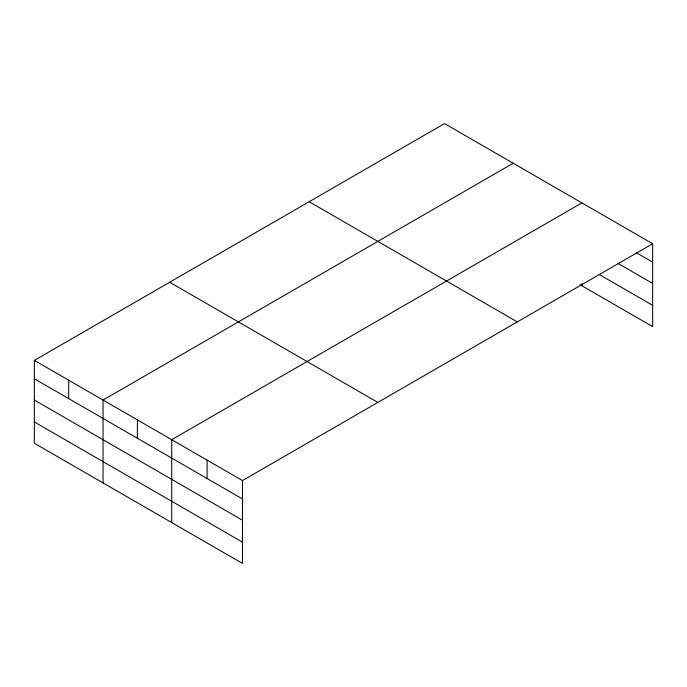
<?xml version="1.0" encoding="UTF-8"?>
<svg xmlns="http://www.w3.org/2000/svg" width="687" height="687" viewBox="0 0 687 687"><rect width="100%" height="100%" fill="white"/><g stroke="black" fill="none" stroke-linecap="round" stroke-linejoin="round"><path stroke-width="1.03" d="M652.65 243.748L444.515 123.583L34.35 360.392L34.35 443.252L242.485 563.417L242.485 480.557L652.65 243.748L652.65 326.608L580.026 284.684M513.198 163.24L103.033 400.049L103.033 482.901M581.88 202.897L171.716 439.697L171.716 522.558M636.317 252.713L652.65 262.142M618.171 263.516L652.65 283.422M599.124 274.431L652.65 305.337M309.159 201.729L517.294 321.894M169.706 282.245L377.841 402.41M34.35 360.392L242.485 480.557M34.35 378.786L242.485 498.951M34.35 400.057L242.485 520.222M34.35 421.973L242.485 542.146M581.88 283.628L581.88 285.749M207.105 460.127L207.105 478.521M137.374 419.869L137.374 438.263M68.691 380.22L68.691 398.615"/></g></svg>
